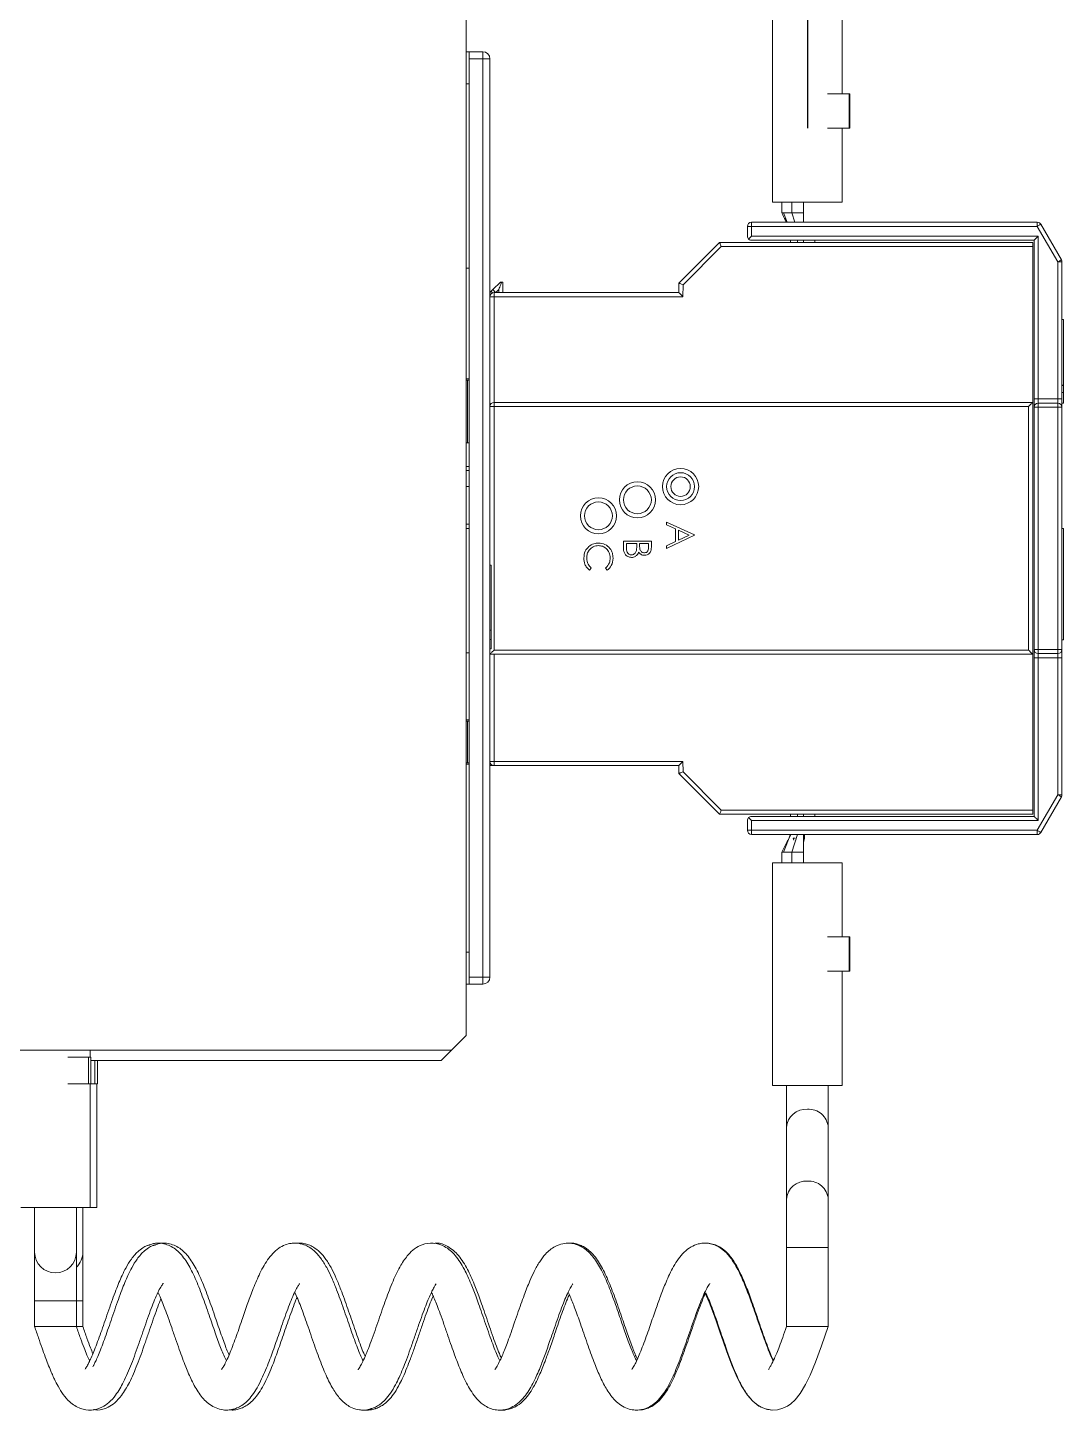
# Model space of a CAD drawing. Header units: millimetres. Extents: x 1004 to 59588, y 686 to 38112.
# Drawn here: x 45079.8 to 45154.2, y 36807.6 to 36906.9 of the extents above; entities that cross this region are included whole.
import ezdxf

# ---------------------------------------------------------------- set-up
doc = ezdxf.new("R2010")
doc.units = ezdxf.units.MM

msp = doc.modelspace()

# ---------------------------------------------------------------- linework, layer by layer
at = {"color": 7, "linetype": 'Continuous'}
msp.add_line((45135.81, 36914.348), (45135.81, 36899.723), dxfattribs=at)
at = {"color": 7, "linetype": 'Continuous', "lineweight": 15}
for p, q in [((45133.31, 36910.397), (45133.31, 36894.397)), ((45138.31, 36902.175), (45138.31, 36910.397)), ((45111.3, 36834.507), (45111.3, 36908.907)), ((45111.5, 36905.207), (45111.3, 36905.207)), ((45111.5, 36904.707), (45111.5, 36905.207)), ((45111.5, 36905.207), (45112.5, 36905.207)), ((45112.5, 36904.707), (45112.5, 36905.207)), ((45111.5, 36838.707), (45111.5, 36904.707)), ((45112.5, 36904.707), (45111.5, 36904.707)), ((45112.5, 36838.707), (45112.5, 36904.707)), ((45112.5, 36904.707), (45113, 36904.707)), ((45113, 36904.707), (45113, 36838.707)), ((45111.5, 36902.907), (45111.3, 36902.907)), ((45138.817, 36902.175), (45137.248, 36902.175)), ((45138.817, 36899.723), (45138.817, 36902.175)), ((45138.817, 36902.175), (45138.85, 36902.175)), ((45138.85, 36899.723), (45138.85, 36902.175)), ((45137.248, 36899.723), (45138.817, 36899.723)), ((45138.31, 36894.397), (45138.31, 36899.723)), ((45138.817, 36899.723), (45138.85, 36899.723)), ((45134.76, 36894.397), (45133.31, 36894.397)), ((45133.973, 36894.397), (45133.973, 36893.626)), ((45134.701, 36894.397), (45134.701, 36893.627)), ((45138.31, 36894.397), (45134.76, 36894.397)), ((45135.543, 36893.627), (45135.543, 36894.397)), ((45134.092, 36893.627), (45134.088, 36893.627)), ((45134.701, 36893.627), (45134.092, 36893.627)), ((45134.364, 36892.957), (45134.092, 36893.627)), ((45134.701, 36893.627), (45135.543, 36893.627)), ((45134.917, 36892.957), (45134.701, 36893.627)), ((45135.543, 36892.957), (45135.543, 36893.627)), ((45131.8, 36892.657), (45131.5, 36892.657)), ((45131.5, 36891.957), (45131.5, 36892.657)), ((45131.8, 36892.657), (45131.8, 36892.957)), ((45131.8, 36892.957), (45152.327, 36892.957)), ((45152.327, 36892.657), (45131.8, 36892.657)), ((45131.8, 36892.657), (45131.8, 36891.957)), ((45152.327, 36892.657), (45152.327, 36892.957)), ((45153.8, 36890.106), (45152.327, 36892.657)), ((45152.587, 36892.807), (45154.06, 36890.256)), ((45126.575, 36888.582), (45129.5, 36891.507)), ((45129.624, 36891.207), (45126.874, 36888.457)), ((45129.5, 36891.507), (45152, 36891.507)), ((45152, 36891.207), (45129.624, 36891.207)), ((45131.721, 36891.668), (45152.1, 36891.668)), ((45131.8, 36891.957), (45152.4, 36891.957)), ((45134.608, 36891.507), (45134.608, 36891.668)), ((45135.111, 36891.668), (45135.111, 36891.507)), ((45135.543, 36891.507), (45135.543, 36891.668)), ((45136.337, 36891.507), (45136.337, 36891.668)), ((45152, 36891.507), (45152, 36891.207)), ((45152, 36891.207), (45152, 36880.007)), ((45152.1, 36891.668), (45152.1, 36891.657)), ((45152.1, 36880.257), (45152.1, 36891.657)), ((45152.4, 36891.957), (45152.4, 36880.257)), ((45111.3, 36889.657), (45111.5, 36889.657)), ((45153.8, 36880.257), (45153.8, 36890.106)), ((45154.1, 36890.106), (45153.8, 36890.106)), ((45154.1, 36890.106), (45154.1, 36880.257)), ((45113.211, 36888.118), (45113.75, 36888.657)), ((45113.75, 36888.657), (45113.856, 36888.657)), ((45113.856, 36888.657), (45113.931, 36888.657)), ((45113.931, 36888.657), (45113.931, 36887.907)), ((45126.569, 36887.907), (45126.575, 36888.582)), ((45126.874, 36888.457), (45126.866, 36887.607)), ((45113.3, 36887.607), (45113, 36887.607)), ((45113.088, 36887.995), (45113.211, 36888.118)), ((45113.3, 36887.607), (45113.3, 36887.907)), ((45113.3, 36887.907), (45126.569, 36887.907)), ((45113.3, 36887.607), (45113.3, 36880.007)), ((45126.866, 36887.607), (45113.3, 36887.607)), ((45113.422, 36887.908), (45113.422, 36887.907)), ((45113.631, 36888.114), (45113.424, 36887.907)), ((45113.631, 36888.114), (45113.631, 36887.907)), ((45154.2, 36885.957), (45154.1, 36885.957)), ((45154.2, 36885.957), (45154.2, 36881.248)), ((45111.5, 36881.707), (45111.3, 36881.707)), ((45111.4, 36881.607), (45111.3, 36881.607)), ((45111.4, 36877.107), (45111.4, 36881.607)), ((45111.4, 36881.607), (45111.5, 36881.607)), ((45154.2, 36881.248), (45154.1, 36881.248)), ((45154.2, 36881.232), (45154.1, 36881.232)), ((45154.2, 36881.248), (45154.2, 36881.232)), ((45154.2, 36881.232), (45154.2, 36880.722)), ((45152.4, 36880.257), (45152.1, 36880.257)), ((45152.1, 36880.257), (45152.1, 36879.657)), ((45152.4, 36879.957), (45152.4, 36880.257)), ((45152.4, 36880.257), (45153.8, 36880.257)), ((45153.8, 36879.957), (45153.8, 36880.257)), ((45154.1, 36880.257), (45153.8, 36880.257)), ((45154.2, 36880.722), (45154.1, 36880.722)), ((45154.1, 36879.657), (45154.1, 36880.257)), ((45154.2, 36880.722), (45154.2, 36879.957)), ((45113.3, 36879.707), (45113, 36879.707)), ((45113.3, 36880.007), (45113.3, 36879.707)), ((45113.3, 36880.007), (45152, 36880.007)), ((45113.3, 36879.707), (45113.3, 36862.207)), ((45151.7, 36879.707), (45113.3, 36879.707)), ((45151.7, 36862.207), (45151.7, 36879.707)), ((45152, 36880.007), (45152, 36861.907)), ((45152.1, 36862.257), (45152.1, 36879.657)), ((45152.4, 36879.657), (45152.1, 36879.657)), ((45152.4, 36879.657), (45152.4, 36879.957)), ((45152.4, 36879.957), (45153.8, 36879.957)), ((45152.4, 36879.657), (45152.4, 36862.257)), ((45153.8, 36879.657), (45152.4, 36879.657)), ((45153.8, 36879.657), (45153.8, 36879.957)), ((45153.8, 36862.257), (45153.8, 36879.657)), ((45154.1, 36879.657), (45153.8, 36879.657)), ((45154.2, 36879.957), (45154.1, 36879.957)), ((45154.1, 36879.657), (45154.1, 36862.257)), ((45111.3, 36877.107), (45111.4, 36877.107)), ((45111.5, 36877.107), (45111.4, 36877.107)), ((45111.3, 36875.407), (45111.5, 36875.407)), ((45111.5, 36875.107), (45111.3, 36875.107)), ((45111.3, 36873.957), (45111.5, 36873.957)), ((45127.7, 36870.483), (45125.7, 36871.406)), ((45125.7, 36871.406), (45125.7, 36871.211)), ((45111.3, 36871.256), (45111.5, 36871.256)), ((45111.5, 36870.957), (45111.3, 36870.957)), ((45125.7, 36871.211), (45126.341, 36870.915)), ((45125.7, 36869.509), (45127.7, 36870.457)), ((45126.341, 36870.915), (45126.341, 36870.009)), ((45126.546, 36870.821), (45127.31, 36870.468)), ((45126.546, 36870.106), (45126.546, 36870.821)), ((45127.31, 36870.468), (45126.546, 36870.106)), ((45127.7, 36870.457), (45127.7, 36870.483)), ((45154.2, 36870.957), (45154.1, 36870.957)), ((45154.2, 36862.957), (45154.2, 36870.957)), ((45122.6, 36869.505), (45122.6, 36870.046)), ((45122.6, 36870.046), (45124.6, 36870.046)), ((45122.805, 36869.866), (45122.805, 36869.611)), ((45123.549, 36869.866), (45122.805, 36869.866)), ((45123.549, 36869.747), (45123.549, 36869.866)), ((45123.754, 36869.866), (45123.754, 36869.746)), ((45124.395, 36869.866), (45123.754, 36869.866)), ((45124.395, 36869.623), (45124.395, 36869.866)), ((45124.6, 36870.046), (45124.6, 36869.656)), ((45126.341, 36870.009), (45125.7, 36869.705)), ((45125.7, 36869.705), (45125.7, 36869.509)), ((45113.1, 36868.307), (45113, 36868.307)), ((45113.1, 36868.307), (45113.1, 36863.641)), ((45120.287, 36868.105), (45120.168, 36867.948)), ((45121.433, 36867.948), (45121.313, 36868.105)), ((45113.1, 36863.641), (45113, 36863.641)), ((45113.1, 36863.641), (45113.1, 36862.974)), ((45113.1, 36862.974), (45113, 36862.974)), ((45113.1, 36862.974), (45113.1, 36862.307)), ((45154.2, 36862.957), (45154.1, 36862.957)), ((45111.3, 36862.007), (45111.5, 36862.007)), ((45113.1, 36862.307), (45113, 36862.307)), ((45152, 36861.907), (45113, 36861.907)), ((45113.3, 36862.207), (45151.7, 36862.207)), ((45113.3, 36861.907), (45113.3, 36854.207)), ((45152, 36850.707), (45152, 36861.907)), ((45152.4, 36862.257), (45152.1, 36862.257)), ((45152.1, 36862.257), (45152.1, 36861.657)), ((45152.1, 36861.657), (45152.4, 36861.657)), ((45152.1, 36850.257), (45152.1, 36861.657)), ((45152.4, 36862.257), (45153.8, 36862.257)), ((45152.4, 36861.957), (45152.4, 36862.257)), ((45153.8, 36861.957), (45152.4, 36861.957)), ((45152.4, 36861.657), (45152.4, 36861.957)), ((45153.8, 36861.657), (45152.4, 36861.657)), ((45152.4, 36861.657), (45152.4, 36849.957)), ((45154.1, 36862.257), (45153.8, 36862.257)), ((45153.8, 36861.957), (45153.8, 36862.257)), ((45153.8, 36861.657), (45153.8, 36861.957)), ((45153.8, 36861.657), (45154.1, 36861.657)), ((45153.8, 36851.809), (45153.8, 36861.657)), ((45154.1, 36861.657), (45154.1, 36862.257)), ((45154.1, 36861.657), (45154.1, 36851.809)), ((45111.5, 36857.207), (45111.3, 36857.207)), ((45111.3, 36857.107), (45111.398, 36857.107)), ((45111.398, 36854.107), (45111.398, 36857.107)), ((45111.398, 36857.107), (45111.5, 36857.107)), ((45111.3, 36854.107), (45111.398, 36854.107)), ((45111.5, 36854.007), (45111.3, 36854.007)), ((45111.5, 36854.107), (45111.398, 36854.107)), ((45113.3, 36854.207), (45113, 36854.207)), ((45113.3, 36853.907), (45113, 36853.907)), ((45113.3, 36854.207), (45126.867, 36854.207)), ((45113.3, 36854.207), (45113.3, 36853.907)), ((45126.57, 36853.907), (45113.3, 36853.907)), ((45126.575, 36853.333), (45126.57, 36853.907)), ((45126.867, 36854.207), (45126.874, 36853.458)), ((45126.874, 36853.458), (45129.624, 36850.707)), ((45129.5, 36850.407), (45126.575, 36853.333)), ((45152.327, 36849.257), (45153.8, 36851.809)), ((45154.06, 36851.659), (45152.587, 36849.107)), ((45153.8, 36851.809), (45154.1, 36851.809)), ((45129.624, 36850.707), (45152, 36850.707)), ((45152, 36850.707), (45152, 36850.407)), ((45152, 36850.407), (45129.5, 36850.407)), ((45131.5, 36849.257), (45131.5, 36849.957)), ((45131.8, 36850.257), (45152.1, 36850.257)), ((45152.4, 36849.957), (45131.8, 36849.957)), ((45131.8, 36849.957), (45131.8, 36849.257)), ((45134.608, 36850.257), (45134.608, 36850.407)), ((45135.111, 36850.407), (45135.111, 36850.257)), ((45135.543, 36850.257), (45135.543, 36850.407)), ((45136.337, 36850.257), (45136.337, 36850.407)), ((45131.5, 36849.257), (45131.8, 36849.257)), ((45131.8, 36849.257), (45152.327, 36849.257)), ((45131.8, 36848.957), (45131.8, 36849.257)), ((45152.327, 36848.957), (45131.8, 36848.957)), ((45134.092, 36847.687), (45134.608, 36848.957)), ((45134.623, 36848.957), (45134.479, 36848.64)), ((45134.655, 36848.957), (45134.624, 36848.957)), ((45134.701, 36847.687), (45135.111, 36848.957)), ((45134.8, 36848.697), (45134.929, 36848.697)), ((45134.826, 36848.549), (45134.8, 36848.697)), ((45135.543, 36847.687), (45135.543, 36848.957)), ((45135.543, 36848.697), (45135.6, 36848.697)), ((45135.6, 36848.697), (45135.543, 36848.374)), ((45135.6, 36848.957), (45135.6, 36848.697)), ((45152.327, 36848.957), (45152.327, 36849.257)), ((45133.973, 36847.689), (45133.973, 36846.917)), ((45134.088, 36847.687), (45134.092, 36847.687)), ((45134.092, 36847.687), (45134.701, 36847.687)), ((45135.543, 36847.687), (45134.701, 36847.687)), ((45134.701, 36847.687), (45134.701, 36846.917)), ((45135.543, 36846.917), (45135.543, 36847.687)), ((45133.31, 36846.917), (45133.31, 36830.917)), ((45133.31, 36846.917), (45138.31, 36846.917)), ((45138.31, 36841.591), (45138.31, 36846.917)), ((45138.817, 36841.591), (45137.248, 36841.591)), ((45138.817, 36839.14), (45138.817, 36841.591)), ((45138.85, 36841.591), (45138.817, 36841.591)), ((45138.85, 36841.591), (45138.85, 36839.14)), ((45111.3, 36840.507), (45111.5, 36840.507)), ((45111.5, 36838.707), (45112.5, 36838.707)), ((45111.5, 36838.207), (45111.5, 36838.707)), ((45112.5, 36838.707), (45113, 36838.707)), ((45112.5, 36838.207), (45112.5, 36838.707)), ((45138.817, 36839.14), (45137.248, 36839.14)), ((45138.31, 36830.917), (45138.31, 36839.14)), ((45138.817, 36839.14), (45138.85, 36839.14)), ((45111.5, 36838.207), (45111.3, 36838.207)), ((45112.5, 36838.207), (45111.5, 36838.207)), ((45110.25, 36833.457), (45111.3, 36834.507)), ((45066.5, 36833.457), (45110.25, 36833.457)), ((45082.686, 36832.951), (45084.154, 36832.951)), ((45084.154, 36832.951), (45084.154, 36831.051)), ((45084.34, 36832.951), (45084.154, 36832.951)), ((45084.29, 36832.951), (45084.29, 36833.457)), ((45084.34, 36832.951), (45084.34, 36831.051)), ((45084.34, 36832.707), (45109.5, 36832.707)), ((45084.624, 36832.707), (45084.624, 36831.051)), ((45084.81, 36832.707), (45084.81, 36831.051)), ((45110.25, 36833.457), (45109.5, 36832.707)), ((45082.686, 36831.051), (45084.154, 36831.051)), ((45084.154, 36831.051), (45084.34, 36831.051)), ((45084.29, 36822.151), (45084.29, 36831.051)), ((45084.34, 36831.051), (45084.624, 36831.051)), ((45084.624, 36831.051), (45084.81, 36831.051)), ((45084.76, 36822.151), (45084.76, 36831.051)), ((45133.31, 36830.917), (45138.31, 36830.917)), ((45134.31, 36830.917), (45134.31, 36827.914)), ((45137.31, 36827.914), (45137.31, 36830.917)), ((45134.31, 36827.914), (45134.31, 36822.746)), ((45137.31, 36822.746), (45137.31, 36827.914)), ((45134.31, 36822.746), (45134.31, 36819.282)), ((45137.31, 36819.282), (45137.31, 36822.746)), ((45084.29, 36822.151), (45079.29, 36822.151)), ((45080.29, 36822.151), (45080.29, 36818.951)), ((45083.29, 36818.951), (45083.29, 36822.151)), ((45083.76, 36818.951), (45083.76, 36822.151)), ((45084.76, 36822.151), (45084.29, 36822.151)), ((45080.29, 36818.951), (45080.29, 36815.451)), ((45083.29, 36815.451), (45083.29, 36818.951)), ((45083.76, 36815.451), (45083.76, 36818.951)), ((45134.31, 36819.282), (45134.31, 36813.591)), ((45134.31, 36819.282), (45135.81, 36819.282)), ((45135.81, 36819.282), (45137.31, 36819.282)), ((45137.31, 36813.591), (45137.31, 36819.282)), ((45080.29, 36815.451), (45080.29, 36813.591)), ((45083.29, 36815.451), (45080.29, 36815.451)), ((45083.29, 36813.591), (45083.29, 36815.451)), ((45083.76, 36815.451), (45083.29, 36815.451)), ((45083.76, 36813.591), (45083.76, 36815.451)), ((45083.29, 36813.591), (45080.29, 36813.591)), ((45083.76, 36813.591), (45083.29, 36813.591)), ((45135.81, 36813.591), (45134.31, 36813.591)), ((45135.81, 36813.591), (45137.31, 36813.591))]:
    msp.add_line(p, q, dxfattribs=at)
at = {"color": 7, "linetype": 'Continuous', "lineweight": 15, "flags": 128}
for points in [[(45152.587, 36892.807), (45152.582, 36892.805), (45152.567, 36892.796), (45152.543, 36892.782), (45152.511, 36892.764), (45152.471, 36892.741), (45152.426, 36892.715), (45152.378, 36892.687), (45152.327, 36892.657)], [(45129.5, 36891.507), (45129.503, 36891.502), (45129.51, 36891.485), (45129.521, 36891.457), (45129.537, 36891.42), (45129.555, 36891.374), (45129.577, 36891.322), (45129.6, 36891.266), (45129.624, 36891.207)], [(45129.5, 36891.507), (45129.5, 36891.507)], [(45129.5, 36891.507), (45129.5, 36891.507)], [(45129.5, 36891.507), (45129.5, 36891.507)], [(45131.8, 36891.957), (45131.742, 36891.899), (45131.685, 36891.843), (45131.633, 36891.791), (45131.588, 36891.745)], [(45152.4, 36891.957), (45152.348, 36891.905), (45152.298, 36891.855), (45152.25, 36891.807), (45152.207, 36891.765), (45152.17, 36891.728), (45152.14, 36891.698), (45152.118, 36891.676), (45152.105, 36891.662), (45152.1, 36891.657)], [(45154.06, 36890.256), (45154.055, 36890.253), (45154.04, 36890.244), (45154.016, 36890.231), (45153.984, 36890.212), (45153.945, 36890.189), (45153.9, 36890.163), (45153.851, 36890.135), (45153.8, 36890.106)], [(45126.575, 36888.582), (45126.581, 36888.58), (45126.598, 36888.573), (45126.625, 36888.561), (45126.663, 36888.546), (45126.708, 36888.527), (45126.76, 36888.505), (45126.816, 36888.481), (45126.874, 36888.457)], [(45126.575, 36888.582), (45126.575, 36888.582)], [(45126.575, 36888.582), (45126.575, 36888.582)], [(45126.575, 36888.582), (45126.575, 36888.582)], [(45126.569, 36887.907), (45126.574, 36887.903), (45126.587, 36887.889), (45126.609, 36887.867), (45126.639, 36887.837), (45126.675, 36887.8), (45126.718, 36887.757), (45126.765, 36887.71), (45126.815, 36887.66), (45126.866, 36887.607)], [(45151.7, 36879.707), (45151.752, 36879.76), (45151.803, 36879.81), (45151.85, 36879.857), (45151.893, 36879.9), (45151.93, 36879.937), (45151.96, 36879.967), (45151.982, 36879.989), (45151.996, 36880.003), (45152, 36880.007)], [(45113, 36861.907), (45113.005, 36861.912), (45113.018, 36861.926), (45113.04, 36861.948), (45113.07, 36861.978), (45113.107, 36862.015), (45113.15, 36862.057), (45113.198, 36862.105), (45113.248, 36862.155), (45113.3, 36862.207)], [(45152, 36861.907), (45151.994, 36861.913), (45151.977, 36861.93), (45151.95, 36861.958), (45151.912, 36861.995), (45151.867, 36862.041), (45151.815, 36862.093), (45151.759, 36862.149), (45151.7, 36862.207)], [(45126.867, 36854.207), (45126.809, 36854.149), (45126.754, 36854.093), (45126.702, 36854.041), (45126.657, 36853.995), (45126.62, 36853.958), (45126.593, 36853.93), (45126.576, 36853.913), (45126.57, 36853.907)], [(45126.575, 36853.333), (45126.58, 36853.335), (45126.593, 36853.34), (45126.615, 36853.349), (45126.645, 36853.362), (45126.682, 36853.377), (45126.724, 36853.395), (45126.772, 36853.415), (45126.822, 36853.436), (45126.874, 36853.458)], [(45126.575, 36853.333), (45126.575, 36853.333)], [(45126.575, 36853.333), (45126.575, 36853.333)], [(45126.575, 36853.333), (45126.575, 36853.333)], [(45153.8, 36851.809), (45153.851, 36851.78), (45153.9, 36851.752), (45153.945, 36851.726), (45153.984, 36851.703), (45154.016, 36851.684), (45154.04, 36851.671), (45154.055, 36851.662), (45154.06, 36851.659)], [(45129.5, 36850.407), (45129.502, 36850.412), (45129.508, 36850.426), (45129.517, 36850.448), (45129.529, 36850.478), (45129.545, 36850.515), (45129.562, 36850.557), (45129.582, 36850.605), (45129.603, 36850.655), (45129.624, 36850.707)], [(45129.5, 36850.407), (45129.5, 36850.407)], [(45129.5, 36850.407), (45129.5, 36850.407)], [(45129.5, 36850.407), (45129.5, 36850.407)], [(45131.588, 36850.17), (45131.633, 36850.124), (45131.685, 36850.072), (45131.742, 36850.016), (45131.8, 36849.957)], [(45152.1, 36850.257), (45152.106, 36850.252), (45152.123, 36850.235), (45152.151, 36850.207), (45152.188, 36850.17), (45152.233, 36850.124), (45152.285, 36850.072), (45152.342, 36850.016), (45152.4, 36849.957)], [(45134.608, 36848.957), (45134.608, 36848.957)], [(45152.327, 36849.257), (45152.378, 36849.228), (45152.426, 36849.2), (45152.471, 36849.174), (45152.511, 36849.151), (45152.543, 36849.133), (45152.567, 36849.119), (45152.582, 36849.11), (45152.587, 36849.107)], [(45128.443, 36816.053), (45128.55, 36815.829), (45128.757, 36815.341), (45128.99, 36814.736), (45129.254, 36814.007), (45129.529, 36813.214), (45129.784, 36812.48), (45130.009, 36811.842), (45130.394, 36810.814), (45130.691, 36810.105), (45131.054, 36809.365), (45131.498, 36808.668), (45131.887, 36808.227), (45132.333, 36807.886), (45132.807, 36807.673), (45133.248, 36807.594), (45133.657, 36807.616), (45134.046, 36807.72), (45134.37, 36807.877), (45134.616, 36808.042), (45134.94, 36808.338), (45135.295, 36808.782), (45135.684, 36809.421), (45136.017, 36810.107), (45136.401, 36811.037), (45136.831, 36812.214), (45137.31, 36813.591), (45137.31, 36813.591)]]:
    msp.add_lwpolyline(points, dxfattribs=at)
at = {"color": 7, "linetype": 'Continuous', "lineweight": 15}
for centre, radius in [((45123.6, 36873.007), 1.3), ((45126.7, 36873.957), 1.3), ((45126.7, 36873.957), 1), ((45126.7, 36873.957), 1), ((45126.7, 36873.957), 0.7), ((45123.6, 36873.007), 1), ((45120.8, 36871.857), 1.3), ((45120.8, 36871.857), 1)]:
    msp.add_circle(centre, radius, dxfattribs=at)
for centre, radius, start, end in [((45112.5, 36904.707), 0.5, 0, 90), ((45131.8, 36892.657), 0.3, 90, 180), ((45152.327, 36892.657), 0.3, 30, 90), ((45131.8, 36891.957), 0.3, 180, 225), ((45131.8, 36891.957), 0.3, 225, 254.67789), ((45153.8, 36890.106), 0.3, 0, 30), ((45113.3, 36887.783), 0.3, 135, 180), ((45113.3, 36887.607), 0.3, 90, 180), ((45113.058, 36886.712), 1.073, 89.97989, 93.07671), ((45109.271, 36883.988), 5.534, 44.82118, 46.39453), ((45113.3, 36879.707), 0.3, 90, 180), ((45152.4, 36879.657), 0.3, 90, 180), ((45153.8, 36879.657), 0.3, 0, 90), ((45152.4, 36862.257), 0.3, 180, 270), ((45153.8, 36862.257), 0.3, 270, 0), ((45113.3, 36854.207), 0.3, 180, 270), ((45153.8, 36851.809), 0.3, 330, 0), ((45131.8, 36849.957), 0.3, 135, 180), ((45131.8, 36849.957), 0.3, 90, 135), ((45131.8, 36849.257), 0.3, 180, 270), ((45152.327, 36849.257), 0.3, 270, 330), ((45112.5, 36838.707), 0.5, 270, 0), ((45135.723, 36827.797), 1.418, 86.48882, 175.29815), ((45135.91, 36827.813), 1.403, 4.09868, 94.11463), ((45135.723, 36822.63), 1.418, 86.48899, 175.29798), ((45135.91, 36822.646), 1.403, 4.09874, 94.11457), ((45081.79, 36818.951), 1.5, 180, 0), ((45082.26, 36818.951), 1.5, 313.36682, 0)]:
    msp.add_arc(centre, radius, start, end, dxfattribs=at)
for centre, major_axis, ratio, start_param, end_param in [((45113.423, 36887.906), (-0.212, 0.212), 0.003085, 4.71856, 6.283185), ((45147.801, 36922.284), (34.379, 34.376), 0.006171, 3.141593, 3.147764)]:
    msp.add_ellipse(centre, major_axis=major_axis, ratio=ratio, start_param=start_param, end_param=end_param, dxfattribs=at)
for points, knots in [([(45133.973, 36893.627), (45134.061, 36893.452), (45134.173, 36893.23), (45134.285, 36893.005), (45134.309, 36892.957)], [0, 0, 0, 0, 0.788864, 1, 1, 1, 1]), ([(45134.088, 36893.627), (45134.055, 36893.627), (45133.988, 36893.627), (45133.978, 36893.627), (45133.973, 36893.627)], [0, 0, 0, 0, 0.4999982, 1, 1, 1, 1]), ([(45113.856, 36888.657), (45113.807, 36888.539), (45113.734, 36888.362), (45113.657, 36888.177), (45113.632, 36888.116), (45113.631, 36888.114)], [0, 0, 0, 0, 0.667952, 0.993119, 1, 1, 1, 1]), ([(45119.749, 36868.819), (45119.764, 36868.995), (45119.791, 36869.311), (45120.004, 36869.542), (45120.099, 36869.644)], [0, 0, 0, 0, 0.559804, 1, 1, 1, 1]), ([(45120.798, 36869.718), (45120.669, 36869.702), (45120.41, 36869.672), (45120.131, 36869.421), (45119.975, 36869.124), (45119.961, 36868.921), (45119.954, 36868.82)], [0, 0, 0, 0, 0.279432, 0.55893, 0.779286, 1, 1, 1, 1]), ([(45120.099, 36869.644), (45120.22, 36869.726), (45120.436, 36869.874), (45120.697, 36869.89), (45120.812, 36869.897)], [0, 0, 0, 0, 0.559022, 1, 1, 1, 1]), ([(45121.646, 36868.832), (45121.632, 36868.96), (45121.603, 36869.215), (45121.385, 36869.513), (45121.1, 36869.691), (45120.899, 36869.709), (45120.798, 36869.718)], [0, 0, 0, 0, 0.279864, 0.559496, 0.779665, 1, 1, 1, 1]), ([(45120.812, 36869.897), (45120.969, 36869.879), (45121.282, 36869.843), (45121.625, 36869.546), (45121.824, 36869.19), (45121.842, 36868.944), (45121.851, 36868.821)], [0, 0, 0, 0, 0.279505, 0.559096, 0.779382, 1, 1, 1, 1]), ([(45123.168, 36868.866), (45123.078, 36868.878), (45122.899, 36868.902), (45122.709, 36869.082), (45122.612, 36869.294), (45122.604, 36869.435), (45122.6, 36869.505)], [0, 0, 0, 0, 0.2791372, 0.5586272, 0.7790581, 1, 1, 1, 1]), ([(45122.805, 36869.611), (45122.806, 36869.48), (45122.806, 36869.285), (45122.959, 36869.111), (45123.073, 36869.054), (45123.136, 36869.049), (45123.168, 36869.046)], [0, 0, 0, 0, 0.499388, 0.748777, 0.874401, 1, 1, 1, 1]), ([(45123.168, 36869.046), (45123.217, 36869.052), (45123.315, 36869.064), (45123.458, 36869.179), (45123.5, 36869.3), (45123.525, 36869.373)], [0, 0, 0, 0, 0.279986, 0.560435, 1, 1, 1, 1]), ([(45123.525, 36869.373), (45123.534, 36869.443), (45123.549, 36869.567), (45123.549, 36869.692), (45123.549, 36869.747)], [0, 0, 0, 0, 0.559735, 1, 1, 1, 1]), ([(45123.754, 36869.746), (45123.754, 36869.62), (45123.754, 36869.463), (45123.856, 36869.308), (45123.926, 36869.248), (45124.009, 36869.207), (45124.07, 36869.202), (45124.101, 36869.2)], [0, 0, 0, 0, 0.4986439, 0.6240836, 0.7494462, 0.8747437, 1, 1, 1, 1]), ([(45124.101, 36869.2), (45124.15, 36869.206), (45124.224, 36869.214), (45124.301, 36869.277), (45124.386, 36869.397), (45124.391, 36869.523), (45124.395, 36869.623)], [0, 0, 0, 0, 0.249279, 0.374906, 0.500595, 1, 1, 1, 1]), ([(45124.6, 36869.656), (45124.599, 36869.57), (45124.595, 36869.399), (45124.493, 36869.174), (45124.306, 36869.043), (45124.172, 36869.028), (45124.105, 36869.02)], [0, 0, 0, 0, 0.281352, 0.559956, 0.779908, 1, 1, 1, 1]), ([(45120.168, 36867.948), (45120.098, 36868.01), (45119.957, 36868.134), (45119.787, 36868.43), (45119.763, 36868.671), (45119.749, 36868.819)], [0, 0, 0, 0, 0.280394, 0.560797, 1, 1, 1, 1]), ([(45119.954, 36868.82), (45119.973, 36868.665), (45120.007, 36868.388), (45120.201, 36868.192), (45120.287, 36868.105)], [0, 0, 0, 0, 0.558772, 1, 1, 1, 1]), ([(45121.313, 36868.105), (45121.421, 36868.221), (45121.614, 36868.429), (45121.636, 36868.709), (45121.646, 36868.832)], [0, 0, 0, 0, 0.558388, 1, 1, 1, 1]), ([(45121.851, 36868.821), (45121.83, 36868.629), (45121.793, 36868.285), (45121.543, 36868.051), (45121.433, 36867.948)], [0, 0, 0, 0, 0.559511, 1, 1, 1, 1]), ([(45123.679, 36869.251), (45123.655, 36869.191), (45123.606, 36869.072), (45123.473, 36868.946), (45123.32, 36868.877), (45123.218, 36868.87), (45123.168, 36868.866)], [0, 0, 0, 0, 0.280406, 0.559568, 0.779702, 1, 1, 1, 1]), ([(45124.105, 36869.02), (45124.057, 36869.024), (45123.963, 36869.03), (45123.802, 36869.096), (45123.726, 36869.193), (45123.679, 36869.251)], [0, 0, 0, 0, 0.280875, 0.561524, 1, 1, 1, 1]), ([(45134.608, 36848.957), (45134.6, 36848.941), (45134.589, 36848.919), (45134.54, 36848.82), (45134.495, 36848.73), (45134.402, 36848.544), (45134.224, 36848.187), (45134.069, 36847.878), (45133.973, 36847.687)], [0, 0, 0, 0, 0.185228, 0.262422, 0.330352, 0.397107, 0.628964, 1, 1, 1, 1]), ([(45135.111, 36848.957), (45135.064, 36848.957), (45134.968, 36848.957), (45134.837, 36848.957), (45134.725, 36848.957), (45134.678, 36848.957), (45134.655, 36848.957)], [0, 0, 0, 0, 0.250002, 0.499999, 0.749998, 1, 1, 1, 1]), ([(45133.973, 36847.687), (45133.978, 36847.687), (45133.988, 36847.687), (45134.055, 36847.687), (45134.088, 36847.687)], [0, 0, 0, 0, 0.5000018, 1, 1, 1, 1]), ([(45094.067, 36811.121), (45093.947, 36811.388), (45093.714, 36811.912), (45093.301, 36813.035), (45092.871, 36814.292), (45092.401, 36815.648), (45091.896, 36816.942), (45091.385, 36818.007), (45090.791, 36818.86), (45090.175, 36819.35), (45089.66, 36819.534), (45089.376, 36819.583), (45089.119, 36819.597), (45088.885, 36819.568), (45088.707, 36819.519), (45088.594, 36819.482), (45088.506, 36819.45), (45088.438, 36819.432), (45088.364, 36819.422), (45088.123, 36819.311), (45087.725, 36819.023), (45087.258, 36818.501), (45086.866, 36817.862), (45086.51, 36817.145), (45086.193, 36816.377), (45085.875, 36815.529), (45085.619, 36814.799), (45085.358, 36814.051), (45085.038, 36813.112), (45084.727, 36812.26), (45084.45, 36811.568), (45084.275, 36811.18), (45084.108, 36810.85), (45083.988, 36810.633), (45083.898, 36810.518), (45083.921, 36810.524), (45083.927, 36810.526)], [0, 0, 0, 0, 0.046257, 0.090622, 0.140706, 0.196328, 0.252961, 0.309738, 0.363823, 0.414399, 0.438233, 0.449291, 0.459102, 0.469951, 0.475348, 0.480037, 0.484119, 0.488, 0.496853, 0.519623, 0.549252, 0.591596, 0.627105, 0.65679, 0.706331, 0.734855, 0.765343, 0.795423, 0.824055, 0.877747, 0.901793, 0.923048, 0.941533, 0.963535, 0.991292, 1, 1, 1, 1]), ([(45094.26, 36811.551), (45094.202, 36811.682), (45094.03, 36812.077), (45093.686, 36813.034), (45093.259, 36814.286), (45092.792, 36815.646), (45092.292, 36816.939), (45091.786, 36818.003), (45091.195, 36818.859), (45090.579, 36819.35), (45090.065, 36819.534), (45089.782, 36819.583), (45089.526, 36819.597), (45089.292, 36819.568), (45089.114, 36819.52), (45089.001, 36819.482), (45088.913, 36819.45), (45088.844, 36819.432), (45088.769, 36819.421), (45088.528, 36819.309), (45088.131, 36819.02), (45087.668, 36818.499), (45087.28, 36817.863), (45086.929, 36817.15), (45086.616, 36816.387), (45086.3, 36815.539), (45086.045, 36814.806), (45085.785, 36814.055), (45085.467, 36813.112), (45085.158, 36812.259), (45084.882, 36811.565), (45084.71, 36811.179), (45084.554, 36810.866), (45084.493, 36810.758), (45084.463, 36810.706)], [0, 0, 0, 0, 0.023938, 0.071658, 0.125345, 0.18481, 0.245322, 0.305979, 0.363879, 0.418106, 0.44352, 0.455277, 0.465732, 0.477316, 0.483087, 0.488107, 0.492483, 0.496644, 0.506128, 0.530503, 0.562192, 0.607386, 0.645134, 0.676561, 0.729355, 0.759941, 0.792712, 0.825028, 0.855747, 0.913238, 0.938949, 0.961676, 0.981449, 1, 1, 1, 1]), ([(45103.888, 36811.129), (45103.864, 36811.18), (45103.784, 36811.343), (45103.63, 36811.7), (45103.355, 36812.4), (45102.968, 36813.478), (45102.487, 36814.889), (45102.052, 36816.102), (45101.66, 36817.053), (45101.321, 36817.771), (45100.936, 36818.414), (45100.489, 36818.95), (45100.064, 36819.281), (45099.708, 36819.46), (45099.36, 36819.561), (45099.048, 36819.6), (45098.667, 36819.58), (45098.253, 36819.469), (45097.65, 36819.147), (45097.12, 36818.563), (45096.704, 36817.88), (45096.341, 36817.163), (45095.964, 36816.259), (45095.565, 36815.157), (45095.161, 36813.997), (45094.809, 36812.969), (45094.508, 36812.163), (45094.29, 36811.607), (45094.082, 36811.143), (45093.9, 36810.783), (45093.763, 36810.56), (45093.698, 36810.491), (45093.717, 36810.5), (45093.719, 36810.5)], [0, 0, 0, 0, 0.009511, 0.030907, 0.055102, 0.108612, 0.164965, 0.222691, 0.260309, 0.297025, 0.337232, 0.371857, 0.405246, 0.42842, 0.443015, 0.458162, 0.475469, 0.499131, 0.529071, 0.592246, 0.624416, 0.654314, 0.705795, 0.748477, 0.794057, 0.845181, 0.872327, 0.899188, 0.925846, 0.951745, 0.976347, 0.998466, 1, 1, 1, 1]), ([(45104.035, 36811.446), (45104, 36811.524), (45103.9, 36811.752), (45103.651, 36812.403), (45103.267, 36813.477), (45102.788, 36814.895), (45102.356, 36816.11), (45101.967, 36817.059), (45101.633, 36817.771), (45101.251, 36818.412), (45100.807, 36818.949), (45100.382, 36819.281), (45100.027, 36819.46), (45099.68, 36819.56), (45099.404, 36819.599), (45099.227, 36819.585), (45099.149, 36819.579)], [0, 0, 0, 0, 0.027889, 0.081463, 0.200131, 0.325464, 0.453859, 0.537002, 0.617686, 0.706205, 0.782912, 0.857108, 0.908499, 0.940713, 0.974162, 1, 1, 1, 1]), ([(45113.711, 36811.127), (45113.696, 36811.159), (45113.625, 36811.3), (45113.464, 36811.668), (45113.255, 36812.202), (45113.012, 36812.854), (45112.755, 36813.59), (45112.496, 36814.345), (45112.251, 36815.043), (45111.976, 36815.822), (45111.627, 36816.722), (45111.237, 36817.591), (45110.859, 36818.241), (45110.428, 36818.839), (45109.81, 36819.383), (45108.967, 36819.645), (45108.183, 36819.537), (45107.544, 36819.179), (45107.074, 36818.723), (45106.667, 36818.135), (45106.312, 36817.471), (45105.952, 36816.671), (45105.605, 36815.777), (45105.27, 36814.819), (45105.007, 36814.066), (45104.744, 36813.295), (45104.475, 36812.547), (45104.219, 36811.869), (45103.983, 36811.313), (45103.777, 36810.891), (45103.594, 36810.571), (45103.506, 36810.481), (45103.531, 36810.494), (45103.534, 36810.496)], [0, 0, 0, 0, 0.00659, 0.029673, 0.054886, 0.083079, 0.114111, 0.145415, 0.173818, 0.198858, 0.242404, 0.293811, 0.324276, 0.354779, 0.410591, 0.457556, 0.498644, 0.531048, 0.566936, 0.616838, 0.646303, 0.675766, 0.734331, 0.763695, 0.794083, 0.825055, 0.856863, 0.887879, 0.916645, 0.943037, 0.967482, 0.995207, 1, 1, 1, 1]), ([(45113.814, 36811.35), (45113.769, 36811.449), (45113.656, 36811.702), (45113.464, 36812.203), (45113.225, 36812.85), (45112.969, 36813.588), (45112.713, 36814.343), (45112.47, 36815.041), (45112.197, 36815.819), (45111.851, 36816.719), (45111.464, 36817.587), (45111.09, 36818.236), (45110.662, 36818.839), (45110.044, 36819.357), (45109.396, 36819.635), (45109.047, 36819.574), (45108.995, 36819.565)], [0, 0, 0, 0, 0.035808, 0.091547, 0.153865, 0.222451, 0.291669, 0.354467, 0.409824, 0.506046, 0.61958, 0.686859, 0.754264, 0.877756, 0.981658, 1, 1, 1, 1]), ([(45123.536, 36811.133), (45123.485, 36811.233), (45123.342, 36811.517), (45123.031, 36812.315), (45122.637, 36813.405), (45122.196, 36814.699), (45121.722, 36816.041), (45121.221, 36817.268), (45120.695, 36818.273), (45120.145, 36818.953), (45119.67, 36819.297), (45119.37, 36819.449), (45119.034, 36819.556), (45118.659, 36819.607), (45118.234, 36819.564), (45117.765, 36819.398), (45117.307, 36819.11), (45116.917, 36818.738), (45116.56, 36818.251), (45116.196, 36817.61), (45115.828, 36816.797), (45115.516, 36816.011), (45115.224, 36815.195), (45114.971, 36814.477), (45114.712, 36813.724), (45114.466, 36813.011), (45114.243, 36812.407), (45114.052, 36811.906), (45113.858, 36811.436), (45113.655, 36811), (45113.481, 36810.661), (45113.35, 36810.497), (45113.36, 36810.5), (45113.363, 36810.5)], [0, 0, 0, 0, 0.022034, 0.06299, 0.107405, 0.159436, 0.215492, 0.271731, 0.327746, 0.382408, 0.406786, 0.426044, 0.440496, 0.460583, 0.490649, 0.521238, 0.541976, 0.563207, 0.59958, 0.638951, 0.672839, 0.71911, 0.74548, 0.774619, 0.806047, 0.8353, 0.860917, 0.882747, 0.90302, 0.930447, 0.963677, 0.991158, 1, 1, 1, 1]), ([(45123.595, 36811.257), (45123.567, 36811.315), (45123.444, 36811.562), (45123.158, 36812.309), (45122.767, 36813.397), (45122.329, 36814.695), (45121.859, 36816.037), (45121.362, 36817.263), (45120.84, 36818.269), (45120.292, 36818.951), (45119.818, 36819.297), (45119.518, 36819.45), (45119.183, 36819.553), (45118.949, 36819.6), (45118.811, 36819.583), (45118.781, 36819.58)], [0, 0, 0, 0, 0.0276633, 0.117821, 0.2153754, 0.3292517, 0.4517829, 0.5746735, 0.6971355, 0.8169569, 0.87045, 0.9126111, 0.9441103, 0.9878613, 1, 1, 1, 1]), ([(45133.353, 36811.129), (45133.344, 36811.147), (45133.285, 36811.262), (45133.165, 36811.536), (45132.993, 36811.957), (45132.812, 36812.433), (45132.589, 36813.04), (45132.343, 36813.753), (45132.087, 36814.497), (45131.843, 36815.191), (45131.56, 36815.98), (45131.206, 36816.878), (45130.75, 36817.858), (45130.27, 36818.602), (45129.814, 36819.08), (45129.376, 36819.372), (45128.959, 36819.536), (45128.595, 36819.595), (45128.259, 36819.59), (45127.91, 36819.531), (45127.432, 36819.334), (45126.946, 36818.96), (45126.531, 36818.465), (45126.205, 36817.943), (45125.915, 36817.382), (45125.602, 36816.675), (45125.271, 36815.838), (45124.902, 36814.787), (45124.576, 36813.849), (45124.294, 36813.029), (45124.061, 36812.396), (45123.838, 36811.809), (45123.623, 36811.304), (45123.424, 36810.894), (45123.263, 36810.61), (45123.179, 36810.509), (45123.197, 36810.514), (45123.201, 36810.515)], [0, 0, 0, 0, 0.004202, 0.027232, 0.044626, 0.065857, 0.091618, 0.121771, 0.152537, 0.180769, 0.206176, 0.251558, 0.301964, 0.352663, 0.390341, 0.417, 0.438725, 0.458914, 0.470588, 0.490943, 0.521658, 0.555477, 0.588874, 0.621917, 0.652239, 0.679006, 0.723549, 0.762594, 0.809268, 0.835268, 0.862568, 0.88962, 0.916487, 0.942822, 0.968316, 0.992872, 1, 1, 1, 1]), ([(45133.369, 36811.163), (45133.368, 36811.165), (45133.317, 36811.268), (45133.205, 36811.526), (45133.034, 36811.948), (45132.853, 36812.428), (45132.631, 36813.036), (45132.387, 36813.751), (45132.133, 36814.495), (45131.891, 36815.189), (45131.611, 36815.978), (45131.259, 36816.877), (45130.805, 36817.859), (45130.327, 36818.605), (45129.873, 36819.081), (45129.436, 36819.373), (45129.023, 36819.534), (45128.713, 36819.591), (45128.565, 36819.589), (45128.544, 36819.588)], [0, 0, 0, 0, 0.0013, 0.051835, 0.090175, 0.136723, 0.19301, 0.258726, 0.325744, 0.387232, 0.442561, 0.541418, 0.651553, 0.762435, 0.844487, 0.902204, 0.949279, 0.993033, 1, 1, 1, 1]), ([(45080.29, 36813.591), (45080.383, 36813.32), (45080.561, 36812.804), (45080.816, 36812.076), (45081.038, 36811.452), (45081.248, 36810.9), (45081.433, 36810.445), (45081.586, 36810.091), (45081.754, 36809.723), (45081.996, 36809.249), (45082.354, 36808.683), (45082.833, 36808.117), (45083.529, 36807.666), (45084.349, 36807.535), (45085.106, 36807.75), (45085.684, 36808.157), (45086.166, 36808.707), (45086.709, 36809.617), (45087.16, 36810.676), (45087.526, 36811.651), (45087.798, 36812.429), (45088.074, 36813.219), (45088.337, 36813.993), (45088.602, 36814.719), (45088.851, 36815.376), (45089.09, 36815.93), (45089.297, 36816.355), (45089.503, 36816.675), (45089.526, 36816.697), (45089.537, 36816.708)], [0, 0, 0, 0, 0.037003, 0.070451, 0.099813, 0.125242, 0.15241, 0.171447, 0.184812, 0.216142, 0.25524, 0.29801, 0.354268, 0.403127, 0.448727, 0.484227, 0.531721, 0.595055, 0.664882, 0.700796, 0.737099, 0.773117, 0.808286, 0.843006, 0.876784, 0.909796, 0.941609, 0.972244, 1, 1, 1, 1]), ([(45089.157, 36816.055), (45089.192, 36815.982), (45089.282, 36815.796), (45089.458, 36815.38), (45089.664, 36814.841), (45089.893, 36814.222), (45090.145, 36813.495), (45090.412, 36812.72), (45090.748, 36811.759), (45091.127, 36810.736), (45091.585, 36809.67), (45092.079, 36808.788), (45092.618, 36808.15), (45093.225, 36807.768), (45093.705, 36807.61), (45094.126, 36807.578), (45094.506, 36807.632), (45094.866, 36807.753), (45095.198, 36807.934), (45095.576, 36808.237), (45095.939, 36808.662), (45096.279, 36809.187), (45096.594, 36809.792), (45096.879, 36810.443), (45097.206, 36811.258), (45097.582, 36812.314), (45097.965, 36813.429), (45098.282, 36814.337), (45098.538, 36815.023), (45098.783, 36815.645), (45099.017, 36816.151), (45099.195, 36816.497), (45099.326, 36816.672), (45099.325, 36816.679), (45099.325, 36816.681)], [0, 0, 0, 0, 0.0156758, 0.039949, 0.0631987, 0.0896899, 0.1192375, 0.1516243, 0.1824411, 0.2356359, 0.282571, 0.3363517, 0.3881194, 0.4125259, 0.4409358, 0.4676916, 0.4872838, 0.5032589, 0.5248205, 0.5519828, 0.5826692, 0.6165769, 0.6508663, 0.6818025, 0.7099755, 0.7598912, 0.8132321, 0.8417778, 0.8714422, 0.9015295, 0.9318653, 0.9615884, 0.9872829, 1, 1, 1, 1]), ([(45098.979, 36816.061), (45098.982, 36816.055), (45099.045, 36815.93), (45099.195, 36815.588), (45099.41, 36815.044), (45099.644, 36814.418), (45099.883, 36813.743), (45100.131, 36813.015), (45100.393, 36812.267), (45100.731, 36811.306), (45101.151, 36810.236), (45101.638, 36809.226), (45102.143, 36808.479), (45102.606, 36808.029), (45103.122, 36807.728), (45103.551, 36807.607), (45103.89, 36807.586), (45104.103, 36807.6), (45104.255, 36807.627), (45104.348, 36807.65), (45104.431, 36807.675), (45104.541, 36807.712), (45104.657, 36807.755), (45104.835, 36807.831), (45105.121, 36808.003), (45105.482, 36808.326), (45105.866, 36808.807), (45106.203, 36809.366), (45106.493, 36809.956), (45106.744, 36810.544), (45107.013, 36811.226), (45107.289, 36811.994), (45107.584, 36812.835), (45107.87, 36813.671), (45108.137, 36814.427), (45108.382, 36815.082), (45108.6, 36815.628), (45108.791, 36816.049), (45108.967, 36816.391), (45109.085, 36816.593), (45109.155, 36816.677), (45109.133, 36816.669), (45109.129, 36816.668)], [0, 0, 0, 0, 0.001364, 0.028175, 0.054675, 0.081268, 0.108998, 0.137881, 0.16822, 0.19852, 0.255947, 0.308621, 0.355772, 0.396534, 0.419141, 0.447824, 0.462911, 0.474037, 0.47814, 0.481493, 0.484703, 0.488116, 0.496211, 0.506337, 0.531117, 0.561541, 0.592931, 0.627663, 0.654966, 0.685449, 0.713767, 0.746184, 0.781603, 0.814884, 0.84578, 0.874315, 0.900276, 0.923709, 0.944637, 0.967893, 0.994266, 1, 1, 1, 1]), ([(45108.799, 36816.056), (45108.82, 36816.013), (45108.886, 36815.881), (45109.028, 36815.556), (45109.214, 36815.09), (45109.441, 36814.486), (45109.702, 36813.751), (45109.97, 36812.964), (45110.228, 36812.23), (45110.453, 36811.589), (45110.74, 36810.826), (45111.045, 36810.083), (45111.391, 36809.384), (45111.701, 36808.863), (45112.021, 36808.433), (45112.337, 36808.12), (45112.679, 36807.872), (45113.039, 36807.695), (45113.411, 36807.606), (45113.708, 36807.587), (45113.993, 36807.604), (45114.344, 36807.686), (45114.933, 36807.964), (45115.458, 36808.484), (45115.876, 36809.115), (45116.22, 36809.748), (45116.585, 36810.578), (45116.975, 36811.598), (45117.291, 36812.508), (45117.583, 36813.347), (45117.832, 36814.075), (45118.092, 36814.787), (45118.336, 36815.426), (45118.565, 36815.952), (45118.777, 36816.379), (45118.933, 36816.625), (45118.945, 36816.653), (45118.951, 36816.666)], [0, 0, 0, 0, 0.009584, 0.029127, 0.050217, 0.076622, 0.108514, 0.141105, 0.170832, 0.197134, 0.220254, 0.269962, 0.299031, 0.328562, 0.361712, 0.387466, 0.406507, 0.430732, 0.451532, 0.462353, 0.475919, 0.497488, 0.525626, 0.583756, 0.612859, 0.64123, 0.690236, 0.730504, 0.773974, 0.801077, 0.831182, 0.861869, 0.891341, 0.919808, 0.946962, 0.974273, 1, 1, 1, 1]), ([(45118.623, 36816.058), (45118.682, 36815.931), (45118.793, 36815.693), (45118.975, 36815.247), (45119.227, 36814.585), (45119.506, 36813.804), (45119.806, 36812.924), (45120.13, 36811.999), (45120.507, 36810.953), (45120.942, 36809.906), (45121.405, 36809.016), (45121.872, 36808.371), (45122.405, 36807.926), (45122.858, 36807.693), (45123.325, 36807.587), (45123.705, 36807.588), (45124.067, 36807.657), (45124.421, 36807.793), (45124.794, 36808.022), (45125.349, 36808.543), (45125.887, 36809.396), (45126.436, 36810.63), (45126.875, 36811.825), (45127.226, 36812.829), (45127.497, 36813.62), (45127.775, 36814.414), (45128.056, 36815.164), (45128.314, 36815.795), (45128.536, 36816.258), (45128.69, 36816.539), (45128.79, 36816.672), (45128.792, 36816.681), (45128.793, 36816.684)], [0, 0, 0, 0, 0.024243, 0.045419, 0.065763, 0.113755, 0.14153, 0.171198, 0.225267, 0.27223, 0.319637, 0.370623, 0.398548, 0.426566, 0.452125, 0.472913, 0.489366, 0.506888, 0.532964, 0.565303, 0.6287, 0.689776, 0.749188, 0.779602, 0.811144, 0.843776, 0.877123, 0.908904, 0.938546, 0.965342, 0.987389, 1, 1, 1, 1]), ([(45094.294, 36807.613), (45094.353, 36807.604), (45094.531, 36807.577), (45094.807, 36807.621), (45095.172, 36807.729), (45095.5, 36807.897), (45095.872, 36808.178), (45096.237, 36808.582), (45096.578, 36809.09), (45096.891, 36809.674), (45097.178, 36810.318), (45097.508, 36811.131), (45097.882, 36812.183), (45098.262, 36813.293), (45098.574, 36814.203), (45098.825, 36814.885), (45099.018, 36815.402), (45099.12, 36815.63), (45099.146, 36815.689)], [0, 0, 0, 0, 0.022628, 0.068111, 0.102751, 0.148191, 0.206586, 0.273163, 0.346332, 0.422368, 0.491536, 0.554771, 0.666248, 0.783453, 0.845965, 0.911126, 0.97744, 1, 1, 1, 1]), ([(45104.012, 36807.599), (45104.096, 36807.595), (45104.242, 36807.587), (45104.465, 36807.61), (45104.642, 36807.654), (45104.75, 36807.688), (45104.864, 36807.728), (45104.978, 36807.772), (45105.173, 36807.865), (45105.454, 36808.05), (45105.806, 36808.381), (45106.178, 36808.869), (45106.501, 36809.42), (45106.781, 36810.002), (45107.031, 36810.597), (45107.302, 36811.293), (45107.578, 36812.073), (45107.872, 36812.919), (45108.154, 36813.753), (45108.418, 36814.504), (45108.659, 36815.145), (45108.826, 36815.573), (45108.909, 36815.754), (45108.924, 36815.786)], [0, 0, 0, 0, 0.029352, 0.051169, 0.06601, 0.073196, 0.081079, 0.102745, 0.129322, 0.179309, 0.247368, 0.314753, 0.38878, 0.447201, 0.515178, 0.578285, 0.650493, 0.728461, 0.801174, 0.86882, 0.931222, 0.987845, 1, 1, 1, 1]), ([(45113.794, 36807.597), (45113.823, 36807.595), (45113.945, 36807.585), (45114.208, 36807.608), (45114.611, 36807.706), (45115.117, 36807.983), (45115.583, 36808.422), (45115.959, 36808.944), (45116.263, 36809.48), (45116.6, 36810.188), (45116.935, 36811.01), (45117.294, 36812.01), (45117.601, 36812.898), (45117.876, 36813.71), (45118.108, 36814.373), (45118.343, 36815.009), (45118.541, 36815.524), (45118.658, 36815.782), (45118.703, 36815.881)], [0, 0, 0, 0, 0.009562, 0.040552, 0.094517, 0.167346, 0.241722, 0.315076, 0.385943, 0.44801, 0.548443, 0.627949, 0.724758, 0.780612, 0.840899, 0.901902, 0.962119, 1, 1, 1, 1]), ([(45123.741, 36807.603), (45123.792, 36807.604), (45123.94, 36807.605), (45124.228, 36807.676), (45124.575, 36807.817), (45124.959, 36808.069), (45125.503, 36808.614), (45126.022, 36809.47), (45126.563, 36810.713), (45126.996, 36811.913), (45127.346, 36812.924), (45127.616, 36813.72), (45127.895, 36814.516), (45128.169, 36815.249), (45128.371, 36815.746), (45128.463, 36815.936), (45128.481, 36815.974)], [0, 0, 0, 0, 0.018468, 0.053107, 0.094392, 0.154653, 0.226456, 0.364839, 0.498364, 0.629464, 0.69722, 0.767287, 0.839869, 0.913422, 0.983154, 1, 1, 1, 1]), ([(45128.507, 36816.027), (45128.542, 36815.953), (45128.644, 36815.742), (45128.829, 36815.29), (45129.061, 36814.675), (45129.321, 36813.951), (45129.578, 36813.187), (45129.829, 36812.465), (45130.11, 36811.656), (45130.403, 36810.861), (45130.748, 36810.031), (45131.102, 36809.302), (45131.482, 36808.694), (45131.914, 36808.198), (45132.355, 36807.863), (45132.816, 36807.651), (45133.128, 36807.613), (45133.272, 36807.596)], [0, 0, 0, 0, 0.029638, 0.084385, 0.145352, 0.213244, 0.283436, 0.347648, 0.404418, 0.501124, 0.573408, 0.657143, 0.748601, 0.816257, 0.882966, 0.946265, 1, 1, 1, 1]), ([(45084.527, 36807.638), (45084.621, 36807.619), (45084.956, 36807.549), (45085.54, 36807.753), (45086.114, 36808.142), (45086.592, 36808.686), (45087.129, 36809.577), (45087.575, 36810.625), (45087.939, 36811.594), (45088.209, 36812.372), (45088.484, 36813.165), (45088.747, 36813.945), (45089.009, 36814.673), (45089.216, 36815.234), (45089.331, 36815.503), (45089.367, 36815.586)], [0, 0, 0, 0, 0.034865, 0.124743, 0.194497, 0.287207, 0.41128, 0.549136, 0.620314, 0.692392, 0.764052, 0.834034, 0.903125, 0.970306, 1, 1, 1, 1]), ([(45084.245, 36811.125), (45084.239, 36811.136), (45084.181, 36811.245), (45084.039, 36811.572), (45083.829, 36812.093), (45083.572, 36812.782), (45083.388, 36813.31), (45083.29, 36813.591)], [0, 0, 0, 0, 0.0208459, 0.2136633, 0.4390578, 0.7009757, 1, 1, 1, 1]), ([(45084.476, 36811.644), (45084.42, 36811.785), (45084.281, 36812.126), (45084.04, 36812.782), (45083.857, 36813.31), (45083.76, 36813.591)], [0, 0, 0, 0, 0.247298, 0.59889, 1, 1, 1, 1]), ([(45134.31, 36813.591), (45134.219, 36813.33), (45134.049, 36812.841), (45133.811, 36812.204), (45133.615, 36811.701), (45133.416, 36811.244), (45133.222, 36810.853), (45133.068, 36810.592), (45132.999, 36810.506), (45133.014, 36810.51), (45133.018, 36810.511)], [0, 0, 0, 0, 0.16918, 0.316326, 0.44139, 0.547049, 0.700953, 0.818882, 0.951782, 1, 1, 1, 1])]:
    msp.add_open_spline(points, degree=3, knots=knots, dxfattribs=at)

doc.saveas('drawing.dxf')
